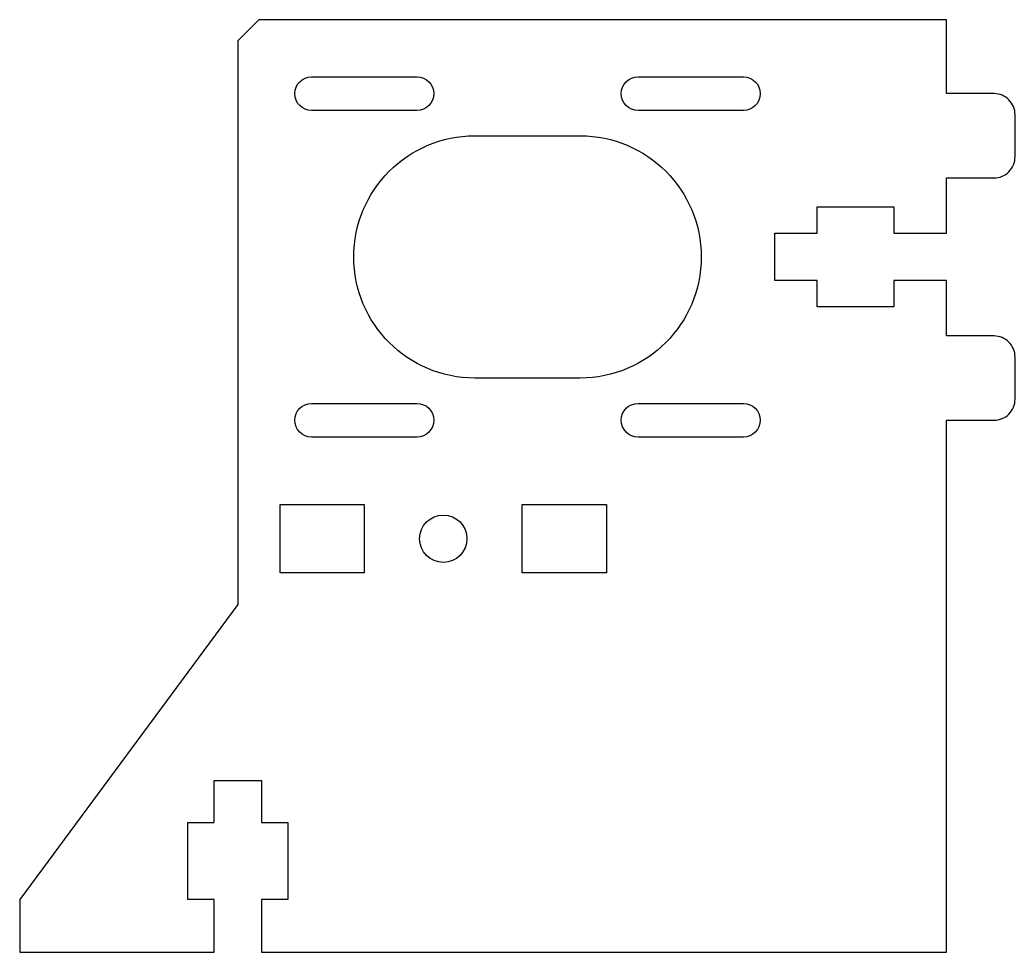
# Model space of a CAD drawing. Header units: millimetres. Extents: x -20.7 to 73.8, y -33 to 55.5.
import ezdxf

# ---------------------------------------------------------------- set-up
doc = ezdxf.new("R2010")
doc.units = ezdxf.units.MM

msp = doc.modelspace()

# ---------------------------------------------------------------- linework, layer by layer
for points in [[(2.25, -27.99), (2.25, -32.99), (67.3, -32.99), (67.3, 17.5), (71.8, 17.5, 0.414214), (73.8, 19.5), (73.8, 23.5, 0.414214), (71.8, 25.5), (67.3, 25.5), (67.3, 30.75), (62.3, 30.75), (62.3, 28.25), (55, 28.25), (55, 30.75), (51, 30.75), (51, 35.25), (55, 35.25), (55, 37.75), (62.3, 37.75), (62.3, 35.25), (67.3, 35.25), (67.3, 40.5), (71.8, 40.5, 0.414214), (73.8, 42.5), (73.8, 46.5, 0.414214), (71.8, 48.5), (67.3, 48.5), (67.3, 55.5), (2, 55.5), (0, 53.5), (0, 0), (-20.7, -27.99), (-20.7, -32.99), (-2.25, -32.99), (-2.25, -27.99), (-4.75, -27.99), (-4.75, -20.69), (-2.25, -20.69), (-2.25, -16.69), (2.25, -16.69), (2.25, -20.69), (4.75, -20.69), (4.75, -27.99)], [(17, 50.1, -1), (17, 46.9), (7, 46.9, -1), (7, 50.1)], [(38, 46.9, -1), (38, 50.1), (48, 50.1, -1), (48, 46.9)], [(32.5, 44.5, -1), (32.5, 21.5), (22.5, 21.5, -1), (22.5, 44.5)], [(17, 19.1, -1), (17, 15.9), (7, 15.9, -1), (7, 19.1)], [(48, 19.1, -1), (48, 15.9), (38, 15.9, -1), (38, 19.1)]]:
    msp.add_lwpolyline(points, format="xyb", close=True)
for points in [[(4, 3), (4, 9.5), (12, 9.5), (12, 3)], [(27, 3), (27, 9.5), (35, 9.5), (35, 3)]]:
    msp.add_lwpolyline(points, close=True)
msp.add_circle((19.5, 6.25), 2.25)

doc.saveas('drawing.dxf')
